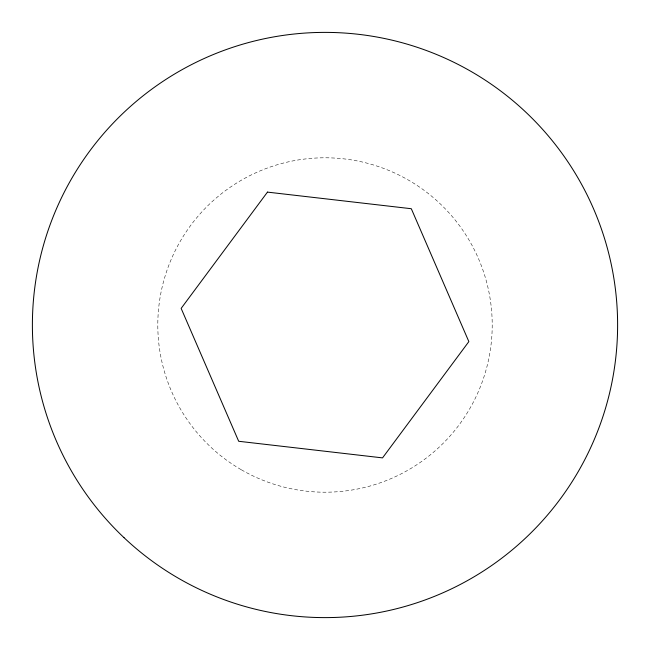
<?xml version="1.0" encoding="UTF-8"?>
<svg xmlns="http://www.w3.org/2000/svg" width="650" height="650" viewBox="0 0 650 650"><rect width="100%" height="100%" fill="white"/><g stroke="black" fill="none" stroke-linecap="round" stroke-linejoin="round"><path stroke-width="0.49" stroke-dasharray="3.25 2.44" d="M241.394 469.804A167.213 167.213 0 0 0 492.212 325A167.213 167.213 0 0 0 241.394 180.196A167.213 167.213 0 0 0 241.394 469.804"/><path stroke-width="0.97" d="M267.459 192.116L181.147 308.392L238.688 441.277L382.541 457.884L468.853 341.608L411.312 208.723L267.459 192.116M123.987 537.639A292.614 292.614 0 0 0 609.659 392.762A292.614 292.614 0 0 0 241.353 44.598A292.614 292.614 0 0 0 123.987 537.639"/></g></svg>
